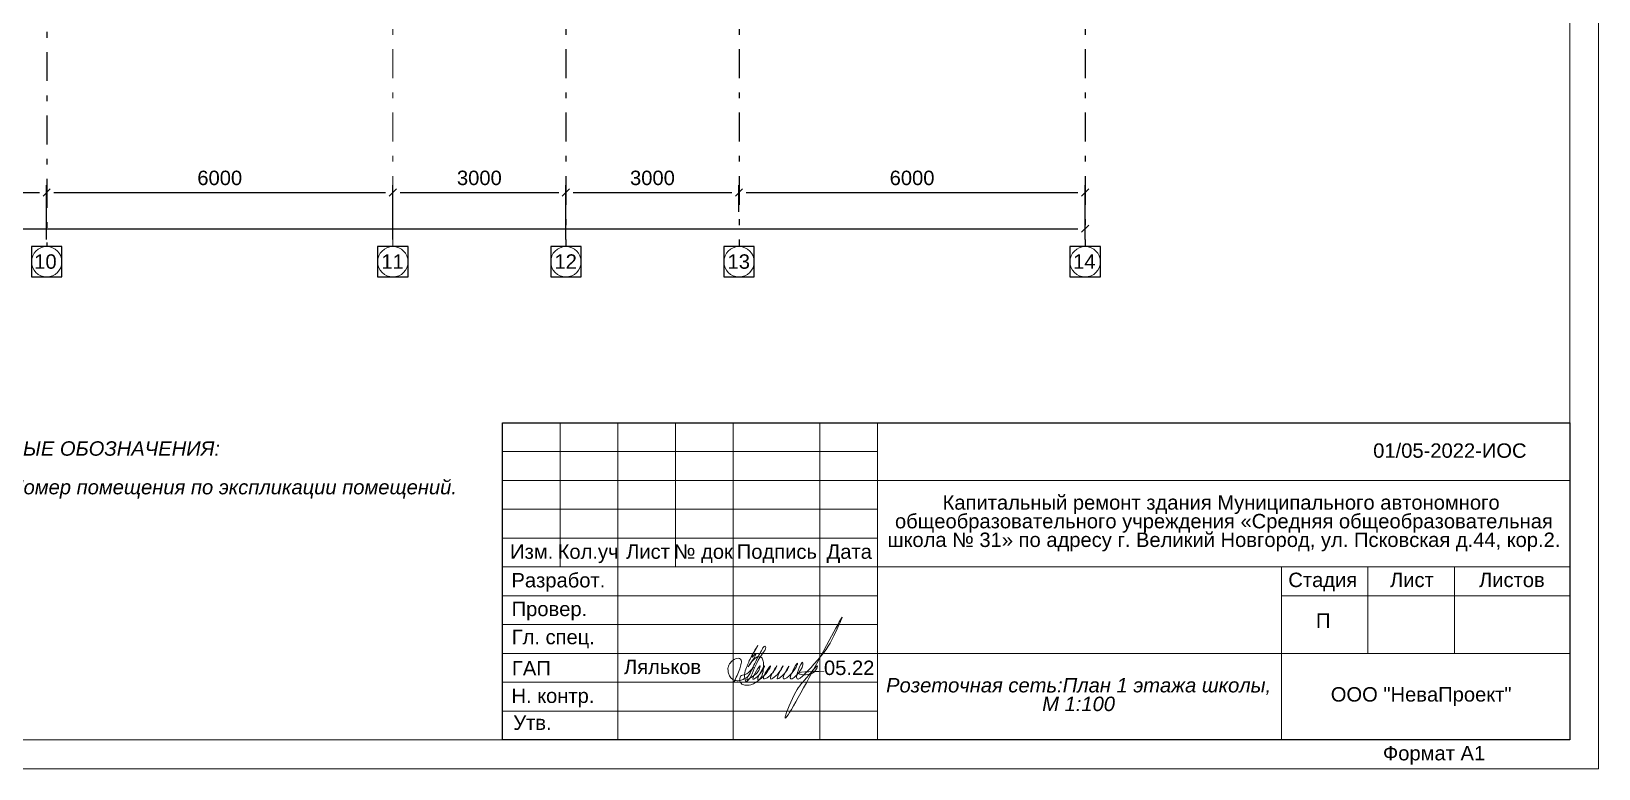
# Model space of a CAD drawing. Header units: metres. Extents: x -5 to 574, y -5 to 79.
# Drawn here: x 344.57 to 371.74, y 0 to 12.79 of the extents above; entities that cross this region are included whole.
import ezdxf
from ezdxf.enums import TextEntityAlignment as Align

# ---------------------------------------------------------------- set-up
doc = ezdxf.new("R2010")
doc.units = ezdxf.units.M
doc.header["$MEASUREMENT"] = 0
doc.linetypes.add('( Dashdot )', pattern=[1.001, 0.5, -0.25, 0.001, -0.25])
doc.linetypes.add('DGN Style 3', pattern=[9.681301, 6.915215, -2.766086])
doc.layers.get('DEFPOINTS').update_dxf_attribs({"lineweight": 0})
doc.layers.add('Level 50', color=7, linetype='Continuous', lineweight=0)
doc.layers.add('Level 63', color=7, linetype='Continuous', lineweight=0)
doc.layers.add('YOLO_STAMP', color=1, linetype='Continuous')
doc.layers.add('YOLO_TABLE', color=1, linetype='Continuous')
doc.styles.add('Arial', font='ariali.ttf')
doc.styles.add('GOST 2.304', font='cs_gost2304.shx')
doc.styles.add('Standard_0', font='arial.ttf')
doc.styles.add('Style-Arial', font='arial.ttf')
doc.dimstyles.get("Standard").update_dxf_attribs({"dimtxt": 0.00018, "dimasz": 0.00018, "dimexe": 0.0002, "dimexo": 0.0625, "dimgap": 9e-05, "dimtad": 0, "dimtih": 1, "dimtoh": 1, "dimdec": 4, "dimlfac": 1000, "dimzin": 0, "dimdsep": 46, "dimtxsty": 'Standard_0', "dimcen": 9e-05, "dimadec": 0, "dimazin": 0, "dimtfac": 1, "dimtdec": 4, "dimtofl": 0, "dimtmove": 0, "dimatfit": 0, "dimfxl": 0.01, "dimfxlon": 1, "dimtolj": 1, "dimtzin": 0, "dimarcsym": 0})

# ---------------------------------------------------------------- blocks, each defined once
blk = doc.blocks.new('*U29')
at = {"color": 7, "linetype": 'Continuous', "lineweight": 0, "flags": 128}
blk.add_lwpolyline([(42.05, 29.7), (42.05, -29.7), (-42.05, -29.7), (-42.05, 29.7), (42.05, 29.7)], close=True, dxfattribs=at)
at = {"layer": 'Level 50', "color": 7, "linetype": 'Continuous', "lineweight": 13}
for p, q in [((41.55, 29.2), (41.55, -29.2)), ((41.55, -29.2), (-41.25, -29.2))]:
    blk.add_line(p, q, dxfattribs=at)
at = {"layer": 'Level 63', "color": 7, "linetype": 'Continuous', "lineweight": 13}
for p, q in [((23.05, -23.7), (41.55, -23.7)), ((23.05, -23.7), (23.05, -29.2)), ((24.05, -23.7), (24.05, -26.2)), ((25.05, -23.7), (25.05, -29.2)), ((26.05, -23.7), (26.05, -26.2)), ((27.05, -23.7), (27.05, -29.2)), ((28.55, -23.7), (28.55, -29.2)), ((29.55, -23.7), (29.55, -29.2)), ((29.55, -24.7), (41.55, -24.7)), ((23.05, -25.7), (29.55, -25.7)), ((23.05, -26.2), (29.55, -26.2)), ((29.55, -26.2), (41.55, -26.2)), ((36.55, -26.7), (41.55, -26.7)), ((29.55, -27.7), (41.55, -27.7))]:
    blk.add_line(p, q, dxfattribs=at)
at = {"layer": 'Level 63', "color": 7, "linetype": 'Continuous', "lineweight": 0}
for p, q in [((23.05, -24.2), (29.55, -24.2)), ((23.05, -24.7), (29.55, -24.7)), ((23.05, -25.2), (29.55, -25.2)), ((23.05, -26.7), (29.55, -26.7)), ((23.05, -27.2), (29.55, -27.2)), ((23.05, -27.7), (29.55, -27.7)), ((23.05, -28.2), (29.55, -28.2)), ((23.05, -28.7), (29.55, -28.7))]:
    blk.add_line(p, q, dxfattribs=at)
at = {"layer": 'Level 63', "color": 7, "linetype": 'Continuous', "lineweight": 13, "flags": 128}
for points in [[(36.55, -26.2), (36.55, -29.2)], [(38.05, -26.2), (38.05, -27.7)], [(39.55, -26.2), (39.55, -27.7)]]:
    blk.add_lwpolyline(points, dxfattribs=at)
at = {"layer": 'Level 63', "color": 7, "linetype": 'Continuous', "lineweight": 0, "style": 'Style-Arial'}
for s, p in [('Изм.', (23.557, -25.935)), ('Кол.уч', (24.534, -25.935)), ('Лист', (25.573, -25.935)), ('№ док', (26.532, -25.935)), ('Подпись', (27.806, -25.935)), ('Дата', (29.061, -25.935)), ('Разработ.', (24.019, -26.431)), ('Стадия', (37.268, -26.425)), ('Лист', (38.813, -26.425)), ('Листов', (40.546, -26.425)), ('Провер.', (23.864, -26.929)), ('Гл. спец.', (23.931, -27.416)), ('ГАП', (23.551, -27.957)), ('Н. контр.', (23.925, -28.435)), ('ООО "НеваПроект"', (38.973, -28.411)), ('Утв.', (23.57, -28.902)), ('Формат А1', (39.197, -29.431))]:
    blk.add_text(s, height=0.25, dxfattribs=at).set_placement(p, align=Align.MIDDLE_CENTER)
blk = doc.blocks.new('_Oblique-1')
at = {"color": 0, "linetype": 'ByBlock', "lineweight": -2}
blk.add_line((0.5, 0.5), (-0.5, -0.5), dxfattribs=at)
blk = doc.blocks.new('*D254')
at = {"color": 0, "linetype": 'Continuous', "lineweight": -2, "transparency": 16777216}
for p, q in [((296.837, 9.181), (296.837, 9.491)), ((296.962, 9.366), (362.712, 9.366)), ((362.837, 9.181), (362.837, 9.491))]:
    blk.add_line(p, q, dxfattribs=at)
at = {"layer": 'DEFPOINTS', "color": 0, "linetype": 'Continuous', "lineweight": 0, "transparency": 16777216}
for p in [(362.837, 9.366), (296.837, 9.056), (362.837, 9.056)]:
    blk.add_point(p, dxfattribs=at)
at = {"color": 0, "linetype": 'Continuous', "lineweight": -2, "transparency": 16777216, "xscale": 0.125, "yscale": 0.125, "zscale": 0.125, "rotation": 180}
blk.add_blockref('_Oblique-1', (296.837, 9.366), dxfattribs=at)
at = {"color": 0, "linetype": 'Continuous', "lineweight": -2, "transparency": 16777216, "xscale": 0.125, "yscale": 0.125, "zscale": 0.125}
blk.add_blockref('_Oblique-1', (362.837, 9.366), dxfattribs=at)
at = {"color": 0, "linetype": 'Continuous', "lineweight": 0, "transparency": 16777216, "insert": (329.837, 9.619), "char_height": 0.25, "attachment_point": 5, "style": 'Style-Arial'}
blk.add_mtext('\\A1;66000', dxfattribs=at)
blk = doc.blocks.new('*D608')
at = {"color": 0, "linetype": 'Continuous', "lineweight": -2, "transparency": 16777216}
for p, q in [((338.837, 9.181), (338.837, 10.119)), ((344.837, 9.181), (344.837, 10.119)), ((338.962, 9.994), (344.712, 9.994))]:
    blk.add_line(p, q, dxfattribs=at)
at = {"layer": 'DEFPOINTS', "color": 0, "linetype": 'Continuous', "lineweight": 0, "transparency": 16777216}
for p in [(344.837, 9.994), (338.837, 9.056), (344.837, 9.056)]:
    blk.add_point(p, dxfattribs=at)
at = {"color": 0, "linetype": 'Continuous', "lineweight": -2, "transparency": 16777216, "xscale": 0.125, "yscale": 0.125, "zscale": 0.125, "rotation": 180}
blk.add_blockref('_Oblique-1', (338.837, 9.994), dxfattribs=at)
at = {"color": 0, "linetype": 'Continuous', "lineweight": -2, "transparency": 16777216, "xscale": 0.125, "yscale": 0.125, "zscale": 0.125}
blk.add_blockref('_Oblique-1', (344.837, 9.994), dxfattribs=at)
at = {"color": 0, "linetype": 'Continuous', "lineweight": 0, "transparency": 16777216, "insert": (341.837, 10.246), "char_height": 0.25, "attachment_point": 5, "style": 'Style-Arial'}
blk.add_mtext('\\A1;6000', dxfattribs=at)
blk = doc.blocks.new('*D627')
at = {"color": 0, "linetype": 'Continuous', "lineweight": -2, "transparency": 16777216}
for p, q in [((344.837, 9.181), (344.837, 10.119)), ((350.837, 9.181), (350.837, 10.119)), ((344.962, 9.994), (350.712, 9.994))]:
    blk.add_line(p, q, dxfattribs=at)
at = {"layer": 'DEFPOINTS', "color": 0, "linetype": 'Continuous', "lineweight": 0, "transparency": 16777216}
for p in [(350.837, 9.994), (344.837, 9.056), (350.837, 9.056)]:
    blk.add_point(p, dxfattribs=at)
at = {"color": 0, "linetype": 'Continuous', "lineweight": -2, "transparency": 16777216, "xscale": 0.125, "yscale": 0.125, "zscale": 0.125, "rotation": 180}
blk.add_blockref('_Oblique-1', (344.837, 9.994), dxfattribs=at)
at = {"color": 0, "linetype": 'Continuous', "lineweight": -2, "transparency": 16777216, "xscale": 0.125, "yscale": 0.125, "zscale": 0.125}
blk.add_blockref('_Oblique-1', (350.837, 9.994), dxfattribs=at)
at = {"color": 0, "linetype": 'Continuous', "lineweight": 0, "transparency": 16777216, "insert": (347.837, 10.246), "char_height": 0.25, "attachment_point": 5, "style": 'Style-Arial'}
blk.add_mtext('\\A1;6000', dxfattribs=at)
blk = doc.blocks.new('*D628')
at = {"color": 0, "linetype": 'Continuous', "lineweight": -2, "transparency": 16777216}
for p, q in [((350.837, 9.181), (350.837, 10.119)), ((353.837, 9.181), (353.837, 10.119)), ((350.962, 9.994), (353.712, 9.994))]:
    blk.add_line(p, q, dxfattribs=at)
at = {"layer": 'DEFPOINTS', "color": 0, "linetype": 'Continuous', "lineweight": 0, "transparency": 16777216}
for p in [(353.837, 9.994), (350.837, 9.056), (353.837, 9.056)]:
    blk.add_point(p, dxfattribs=at)
at = {"color": 0, "linetype": 'Continuous', "lineweight": -2, "transparency": 16777216, "xscale": 0.125, "yscale": 0.125, "zscale": 0.125, "rotation": 180}
blk.add_blockref('_Oblique-1', (350.837, 9.994), dxfattribs=at)
at = {"color": 0, "linetype": 'Continuous', "lineweight": -2, "transparency": 16777216, "xscale": 0.125, "yscale": 0.125, "zscale": 0.125}
blk.add_blockref('_Oblique-1', (353.837, 9.994), dxfattribs=at)
at = {"color": 0, "linetype": 'Continuous', "lineweight": 0, "transparency": 16777216, "insert": (352.337, 10.246), "char_height": 0.25, "attachment_point": 5, "style": 'Style-Arial'}
blk.add_mtext('\\A1;3000', dxfattribs=at)
blk = doc.blocks.new('*D629')
at = {"color": 0, "linetype": 'Continuous', "lineweight": -2, "transparency": 16777216}
for p, q in [((353.837, 9.181), (353.837, 10.119)), ((356.837, 9.656), (356.837, 10.119)), ((353.962, 9.994), (356.712, 9.994))]:
    blk.add_line(p, q, dxfattribs=at)
at = {"layer": 'DEFPOINTS', "color": 0, "linetype": 'Continuous', "lineweight": 0, "transparency": 16777216}
for p in [(356.837, 9.994), (356.837, 9.531), (353.837, 9.056)]:
    blk.add_point(p, dxfattribs=at)
at = {"color": 0, "linetype": 'Continuous', "lineweight": -2, "transparency": 16777216, "xscale": 0.125, "yscale": 0.125, "zscale": 0.125, "rotation": 180}
blk.add_blockref('_Oblique-1', (353.837, 9.994), dxfattribs=at)
at = {"color": 0, "linetype": 'Continuous', "lineweight": -2, "transparency": 16777216, "xscale": 0.125, "yscale": 0.125, "zscale": 0.125}
blk.add_blockref('_Oblique-1', (356.837, 9.994), dxfattribs=at)
at = {"color": 0, "linetype": 'Continuous', "lineweight": 0, "transparency": 16777216, "insert": (355.337, 10.246), "char_height": 0.25, "attachment_point": 5, "style": 'Style-Arial'}
blk.add_mtext('\\A1;3000', dxfattribs=at)
blk = doc.blocks.new('*D630')
at = {"color": 0, "linetype": 'Continuous', "lineweight": -2, "transparency": 16777216}
for p, q in [((356.837, 9.656), (356.837, 10.119)), ((362.837, 9.181), (362.837, 10.119)), ((356.962, 9.994), (362.712, 9.994))]:
    blk.add_line(p, q, dxfattribs=at)
at = {"layer": 'DEFPOINTS', "color": 0, "linetype": 'Continuous', "lineweight": 0, "transparency": 16777216}
for p in [(362.837, 9.994), (356.837, 9.531), (362.837, 9.056)]:
    blk.add_point(p, dxfattribs=at)
at = {"color": 0, "linetype": 'Continuous', "lineweight": -2, "transparency": 16777216, "xscale": 0.125, "yscale": 0.125, "zscale": 0.125, "rotation": 180}
blk.add_blockref('_Oblique-1', (356.837, 9.994), dxfattribs=at)
at = {"color": 0, "linetype": 'Continuous', "lineweight": -2, "transparency": 16777216, "xscale": 0.125, "yscale": 0.125, "zscale": 0.125}
blk.add_blockref('_Oblique-1', (362.837, 9.994), dxfattribs=at)
at = {"color": 0, "linetype": 'Continuous', "lineweight": 0, "transparency": 16777216, "insert": (359.837, 10.246), "char_height": 0.25, "attachment_point": 5, "style": 'Style-Arial'}
blk.add_mtext('\\A1;6000', dxfattribs=at)

msp = doc.modelspace()

# ---------------------------------------------------------------- linework, layer by layer
at = {"color": 1, "linetype": '( Dashdot )', "lineweight": 0}
msp.add_line((350.83747176, 57.57893372), (350.83747176, 9.05551876), dxfattribs=at)
at = {"color": 1, "linetype": '( Dashdot )'}
for p, q in [((353.83747176, 57.57893372), (353.83747176, 9.05551876)), ((356.83747176, 57.57893372), (356.83747176, 9.05551876)), ((362.83747176, 57.57893372), (362.83747176, 9.05551876)), ((344.83747176, 25.62893372), (344.83747176, 9.05551876))]:
    msp.add_line(p, q, dxfattribs=at)
at = {"color": 7, "linetype": 'Continuous', "lineweight": 13}
for centre in [(344.83747176, 8.79216332), (350.83747176, 8.79216332), (353.83747176, 8.79216332), (356.83747176, 8.79216332), (362.83747176, 8.79216332)]:
    msp.add_circle(centre, 0.26335544, dxfattribs=at)
at = {"color": 5, "linetype": 'Continuous', "lineweight": 0}
msp.add_spline([(356.74800257, 1.4992454), (356.85066797, 1.73406322), (356.87585133, 1.82804878), (356.87585133, 1.88125269), (356.84462399, 1.91248003), (356.79534372, 1.91248003), (356.71799745, 1.86782414), (356.66324493, 1.79803581), (356.64879326, 1.75764748), (356.64879326, 1.68903087), (356.66584075, 1.62540877), (356.70867763, 1.56471113), (356.75793959, 1.53626972), (356.82470221, 1.5251266), (356.89275437, 1.54336112), (356.95123048, 1.56995725), (356.99133752, 1.60095703), (357.06270129, 1.72456271), (357.12889521, 1.86062621), (357.18262068, 1.97105399), (357.23885011, 2.06844622), (357.27606357, 2.12060714), (357.29342763, 2.12525983), (357.30012112, 2.10027938), (357.28910908, 2.05918188), (357.25663624, 2.01434168), (357.06540926, 1.64591106), (357.00464126, 1.5406578), (356.95912695, 1.5143801), (356.94695355, 1.53546504), (356.94130022, 1.55656353), (356.9338081, 1.63203422), (356.96693175, 1.75565336), (357.06177384, 1.96234644), (357.160036, 2.1325415), (357.06298228, 1.93522868), (357.12612471, 1.99082178), (356.99735249, 1.76778176), (357.09810286, 1.89830592), (357.17227386, 1.94112857), (357.22851971, 1.92605754), (357.25531833, 1.86592899), (357.26322869, 1.76900848), (357.19244957, 1.5461885), (357.10468234, 1.48189971), (357.04012334, 1.45496644), (356.94091835, 1.45121434), (356.87213987, 1.48037544), (356.859625, 1.50205183), (356.85206871, 1.55266643), (356.8658366, 1.60404892), (356.9415521, 1.6316332), (357.09445447, 1.76860658), (356.97896066, 1.54137809), (357.03841891, 1.57570633), (357.19265624, 1.72994366), (357.20477529, 1.7751726), (357.07960797, 1.55837643), (357.2125733, 1.65936198), (357.28093049, 1.7822717), (357.16357576, 1.54924386), (357.32544281, 1.67684114), (357.38390053, 1.7822717), (357.26069453, 1.56469383), (357.42680543, 1.67070074), (357.49328369, 1.7822717), (357.38348989, 1.56242082), (357.5533625, 1.69891566), (357.60087362, 1.7822717), (357.49925709, 1.56562099), (357.69684863, 1.75766244), (357.70171884, 1.76987816), (357.6032506, 1.57756973), (357.8474091, 1.80453061), (357.85007432, 1.81447734), (357.72599051, 1.57401588), (357.94506086, 1.80462271), (357.94506086, 1.83356778), (357.83585197, 1.58573086), (358.13610681, 1.81058741), (358.48016558, 2.30366463), (358.61512057, 2.594185), (357.6376206, 0.90110538), (357.82073316, 1.33308601), (358.04546826, 1.62367786), (358.19861031, 1.77681991), (358.14299284, 1.68048762), (357.87292755, 1.64811783), (358.31562669, 1.6906818)], degree=3, dxfattribs=at)
at = {"layer": 'YOLO_STAMP'}
msp.add_lwpolyline([(352.73747176, 5.99998996), (371.23747176, 5.99998996), (371.23747176, 0.49998996), (352.73747176, 0.49998996)], close=True, dxfattribs=at)
at = {"layer": 'YOLO_TABLE'}
for points in [[(344.57411632, 8.52880787), (345.10082721, 8.52880787), (345.10082721, 9.05551876), (344.57411632, 9.05551876)], [(350.57411632, 8.52880787), (351.10082721, 8.52880787), (351.10082721, 9.05551876), (350.57411632, 9.05551876)], [(353.57411632, 8.52880787), (354.10082721, 8.52880787), (354.10082721, 9.05551876), (353.57411632, 9.05551876)], [(356.57411632, 8.52880787), (357.10082721, 8.52880787), (357.10082721, 9.05551876), (356.57411632, 9.05551876)], [(362.57411632, 8.52880787), (363.10082721, 8.52880787), (363.10082721, 9.05551876), (362.57411632, 9.05551876)]]:
    msp.add_lwpolyline(points, close=True, dxfattribs=at)

# ---------------------------------------------------------------- block references
at = {"layer": 'Level 50', "color": 7, "linetype": 'Continuous', "lineweight": 13}
msp.add_blockref('*U29', (329.68745982, 29.69999445), dxfattribs=at)

# ---------------------------------------------------------------- texts
at = {"color": 7, "linetype": 'Continuous', "lineweight": 30, "style": 'Style-Arial'}
for s, p in [('10', (344.62139672, 8.92142595)), ('11', (350.63878717, 8.92142595)), ('12', (353.63878717, 8.92142595)), ('13', (356.63878717, 8.92142595)), ('14', (362.62819548, 8.92142595))]:
    msp.add_text(s, height=0.25, dxfattribs=at).set_placement(p, align=Align.TOP_LEFT)
at = {"color": 18, "linetype": 'Continuous', "lineweight": 13, "true_color": 0x000000, "style": 'Arial'}
for s, p in [('УСЛОВНЫЕ ОБОЗНАЧЕНИЯ:', (345.39867364, 5.67857192)), ('- Номер помещения по экспликации помещений.', (347.96020115, 5.00858741))]:
    msp.add_text(s, height=0.25, dxfattribs=at).set_placement(p, align=Align.TOP_CENTER)
at = {"color": 7, "linetype": 'Continuous', "lineweight": 0, "style": 'Style-Arial'}
msp.add_text('01/05-2022-ИОС', height=0.25, dxfattribs=at).set_placement((367.82966701, 5.6423375), align=Align.TOP_LEFT)
at = {"color": 7, "lineweight": 13, "style": 'Style-Arial'}
msp.add_text('Ляльков', height=0.25, dxfattribs=at).set_placement((354.84403914, 1.89125248), align=Align.TOP_LEFT)
at = {"color": 18, "linetype": 'DGN Style 3', "lineweight": 0, "true_color": 0x000000, "insert": (365.19393728, 4.74239135), "char_height": 0.25, "attachment_point": 2, "line_spacing_factor": 0.776524, "style": 'Style-Arial'}
msp.add_mtext('\\pt0.260417;Капитальный ремонт здания Муниципального автономного\\P общеобразовательного учреждения «Средняя общеобразовательная\\P школа № 31» по адресу г. Великий Новгород, ул. Псковская д.44, кор.2.\\P\\P', dxfattribs=at)
at = {"color": 7, "linetype": 'Continuous', "lineweight": 0, "insert": (366.96307781, 2.56670306), "char_height": 0.25, "attachment_point": 5, "line_spacing_factor": 0.72, "style": 'GOST 2.304'}
msp.add_mtext('\\fArial|b0|i0|c204204|p39;П', dxfattribs=at)
at = {"color": 7, "linetype": 'Continuous', "lineweight": 30, "insert": (358.31012098, 1.87465845), "char_height": 0.25, "attachment_point": 1, "line_spacing_factor": 0.72, "style": 'GOST 2.304'}
msp.add_mtext('\\fArial|b0|i0|c204204|p39;05.22', dxfattribs=at)
at = {"color": 7, "linetype": 'Continuous', "lineweight": 13, "insert": (362.72358579, 1.57280489), "char_height": 0.25, "width": 6.8082066547, "attachment_point": 2, "line_spacing_factor": 0.776524, "style": 'Arial'}
msp.add_mtext('{\\C0;Розеточная сеть:План 1 этажа школы, М 1:100}', dxfattribs=at)

# ---------------------------------------------------------------- dimensions: what is measured, and where the dimension line sits
at = {"color": 5, "linetype": 'Continuous', "lineweight": 0}
for base, p1, p2, picture, middle in [((344.83747176, 9.99357046), (338.83747176, 9.05551876), (344.83747176, 9.05551876), '*D608', (341.83747176, 10.24621371)), ((350.83747176, 9.99357046), (344.83747176, 9.05551876), (350.83747176, 9.05551876), '*D627', (347.83747176, 10.24621371)), ((353.83747176, 9.99357046), (350.83747176, 9.05551876), (353.83747176, 9.05551876), '*D628', (352.33747176, 10.24629898)), ((356.83747176, 9.99357046), (353.83747176, 9.05551876), (356.83747176, 9.53093372), '*D629', (355.33747176, 10.24629898)), ((362.83747176, 9.99357046), (356.83747176, 9.53093372), (362.83747176, 9.05551876), '*D630', (359.83747176, 10.24621371)), ((362.8374717646, 9.3664462328), (296.8374717646, 9.0555187597), (362.8374717646, 9.0555187597), '*D254', (329.8374717646, 9.6190894798))]:
    dim = msp.add_linear_dim(base=base, p1=p1, p2=p2, dimstyle='Standard', override={"dimtxt": 0.25, "dimasz": 0.125, "dimexe": 0.125, "dimexo": 0.125, "dimgap": 0.125, "dimtad": 1, "dimtih": 0, "dimtoh": 0, "dimzin": 11, "dimtxsty": 'Style-Arial', "dimblk": '_Oblique-1', "dimfxlon": 0, "dimfrac": 2, "dimtzin": 11}, dxfattribs=at)
    dim.commit()
    dim.dimension.update_dxf_attribs({"geometry": picture, "text_midpoint": middle})

doc.saveas('drawing.dxf')
